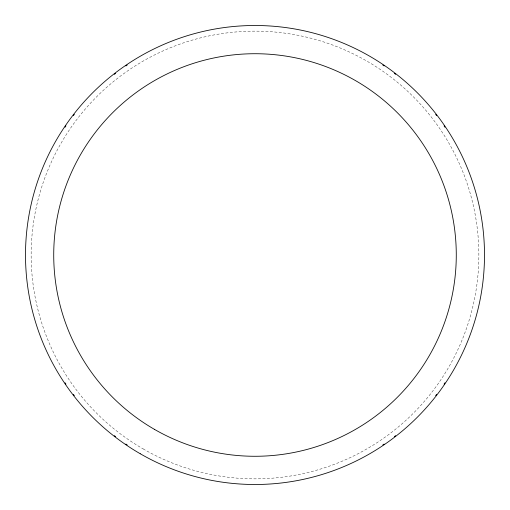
<?xml version="1.0" encoding="UTF-8"?>
<svg xmlns="http://www.w3.org/2000/svg" width="510" height="510" viewBox="0 0 510 510"><rect width="100%" height="100%" fill="white"/><g stroke="black" fill="none" stroke-linecap="round" stroke-linejoin="round"><path stroke-width="0.38" stroke-dasharray="2.55 1.91" d="M143.074 448.864A223.858 223.858 0 0 0 478.858 255A223.858 223.858 0 0 0 143.074 61.136A223.858 223.858 0 0 0 143.074 448.864"/><path stroke-width="0.76" d="M444.962 382.8A228.945 228.945 0 0 1 444.07 384.106M436.636 394.377A228.945 228.945 0 0 1 435.667 395.632M395.632 435.667A228.945 228.945 0 0 1 394.377 436.636M384.106 444.07A228.945 228.945 0 0 1 382.8 444.962M127.2 444.962A228.945 228.945 0 0 1 125.893 444.07M115.623 436.636A228.945 228.945 0 0 1 114.367 435.667M74.332 395.632A228.945 228.945 0 0 1 73.363 394.377M65.93 384.106A228.945 228.945 0 0 1 65.038 382.8M65.038 127.2A228.945 228.945 0 0 1 65.93 125.893M73.363 115.623A228.945 228.945 0 0 1 74.332 114.367M114.367 74.332A228.945 228.945 0 0 1 115.623 73.363M125.893 65.93A228.945 228.945 0 0 1 127.2 65.038M382.8 65.038A228.945 228.945 0 0 1 384.106 65.93M394.377 73.363A228.945 228.945 0 0 1 395.632 74.332M435.667 114.367A228.945 228.945 0 0 1 436.636 115.623M444.07 125.893A228.945 228.945 0 0 1 444.962 127.2M154.364 429.312A201.278 201.278 0 0 0 456.278 255A201.278 201.278 0 0 0 154.364 80.688A201.278 201.278 0 0 0 154.364 429.312M140.25 453.753A229.5 229.5 0 0 0 484.5 255A229.5 229.5 0 0 0 140.25 56.247A229.5 229.5 0 0 0 140.25 453.753"/></g></svg>
